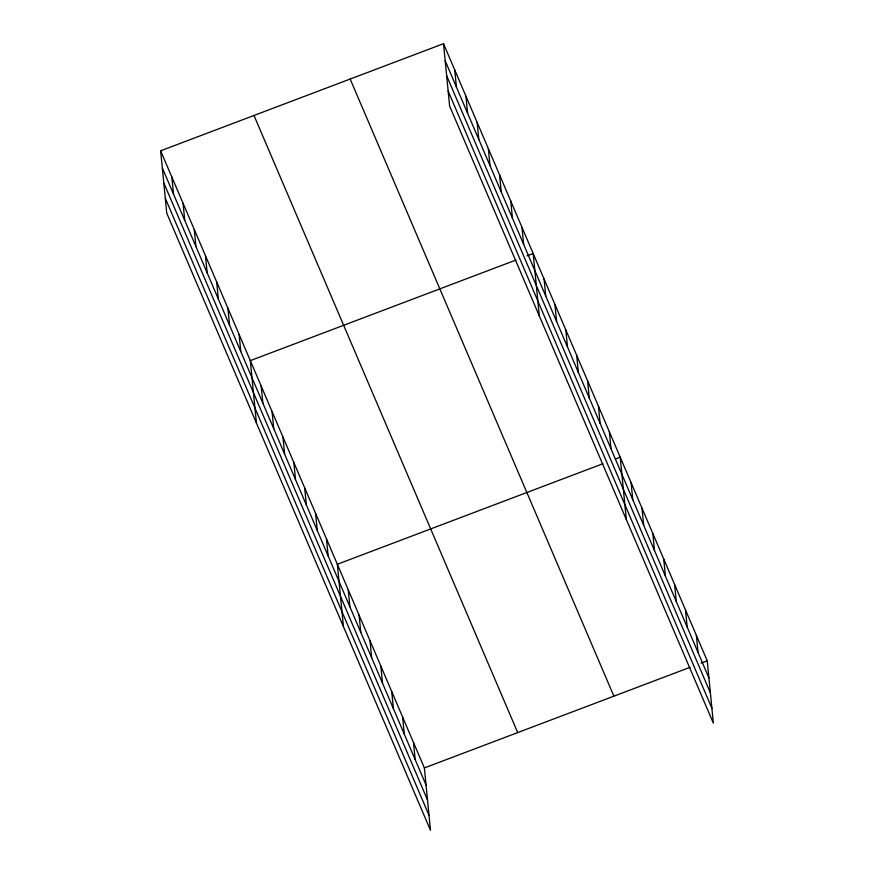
<?xml version="1.0" encoding="UTF-8"?>
<svg xmlns="http://www.w3.org/2000/svg" width="874" height="874" viewBox="0 0 874 874"><rect width="100%" height="100%" fill="white"/><g stroke="black" fill="none" stroke-linecap="round" stroke-linejoin="round"><path stroke-width="1.31" d="M160.641 150.809L424.371 767.929L430.489 830.3L166.759 213.18L160.641 150.809L443.511 43.7L707.241 660.82L713.359 723.191L449.629 106.071L443.511 43.7M515.988 260.037L250.314 360.634L256.421 422.994M527.044 255.853L533.184 253.526L539.302 315.885M603.016 463.679L337.342 564.276L343.46 626.647M615.296 459.036L620.212 457.168L626.33 519.538M424.371 767.929L690.045 667.332M701.101 663.148L707.241 660.82M445.194 60.798L708.923 677.918M446.658 75.732L710.387 692.864M448.165 91.125L711.895 708.257M350.168 79.042L613.898 696.174M253.984 115.466L517.714 732.587M162.313 167.906L426.042 785.027M163.788 182.841L427.517 799.972M165.295 198.234L429.025 815.355M696.36 635.365L698.042 652.463M685.489 609.91L687.161 627.008M674.608 584.455L676.279 601.552M663.727 558.999L665.409 576.097M652.845 533.544L654.528 550.642M641.975 508.089L643.646 525.176M631.094 482.634L632.765 499.72M609.331 431.712L611.013 448.81M598.45 406.257L600.132 423.355M587.579 380.802L589.251 397.899M576.698 355.347L578.37 372.444M565.817 329.891L567.499 346.989M554.935 304.436L556.618 321.534M544.065 278.981L545.737 296.078M521.975 227.295L523.646 244.392M510.766 201.064L512.437 218.161M499.557 174.844L501.228 191.93M488.348 148.613L490.019 165.71M477.138 122.382L478.821 139.479M465.929 96.151L467.612 113.249M454.72 69.931L456.403 87.018M413.489 742.474L415.172 759.572M402.608 717.019L404.291 734.116M391.738 691.563L393.409 708.661M380.856 666.108L382.528 683.206M369.975 640.653L371.658 657.751M359.094 615.198L360.776 632.284M348.223 589.742L349.895 606.829M326.461 538.821L328.132 555.919M315.58 513.366L317.262 530.463M304.698 487.911L306.381 505.008M293.828 462.455L295.499 479.553M282.947 437L284.618 454.098M272.065 411.545L273.748 428.642M261.184 386.089L262.866 403.187M239.105 334.403L240.776 351.501M227.895 308.172L229.567 325.27M216.686 281.952L218.358 299.039M205.477 255.721L207.149 272.819M194.268 229.491L195.94 246.588M183.059 203.26L184.731 220.357M171.85 177.04L173.522 194.126"/></g></svg>
